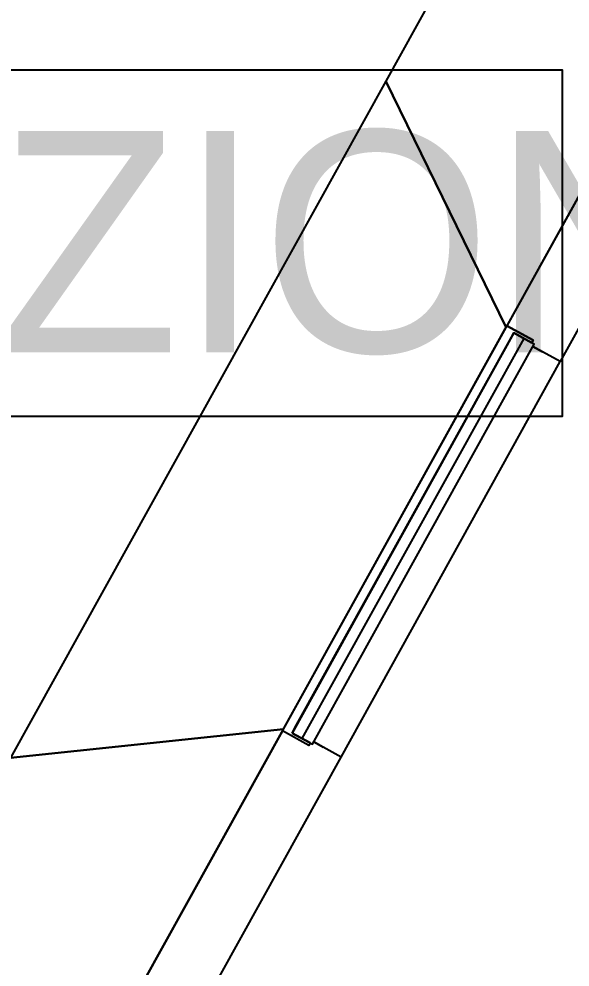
# Model space of a CAD drawing. Header units: metres. Extents: x 2.5 to 42.6, y 0.9 to 31.9.
# Drawn here: x 25.815 to 26.611, y 22.154 to 23.524 of the extents above; entities that cross this region are included whole.
import ezdxf

# ---------------------------------------------------------------- set-up
doc = ezdxf.new("R2010")
doc.units = ezdxf.units.M
for name, color, linetype in [('ARREDI', 9, 'Continuous'), ('PARETI_STRUTTURE', 7, 'Continuous'), ('WAYFINDING_RIQUADRI', 7, 'Continuous'), ('WAYFINDING_TESTI', 7, 'Continuous')]:
    doc.layers.add(name, color=color, linetype=linetype)

msp = doc.modelspace()

# ---------------------------------------------------------------- linework, layer by layer
at = {"layer": 'ARREDI'}
for points in [[(26.5186, 23.0779), (26.9146, 23.7925), (26.6305, 23.9499), (26.3447, 23.4343)], [(26.5186, 23.0779), (26.3447, 23.4343), (25.8026, 22.4562), (26.1969, 22.4976)], [(26.2095, 22.4918), (26.2388, 22.4756), (26.5594, 23.0541), (26.5301, 23.0703)], [(26.1969, 22.4976), (25.8026, 22.4562), (25.5392, 21.981), (25.8233, 21.8235)]]:
    msp.add_lwpolyline(points, close=True, dxfattribs=at)
msp.add_lwpolyline([(26.2241, 22.4837), (26.5448, 23.0622)], dxfattribs=at)
at = {"layer": 'PARETI_STRUTTURE'}
for points in [[(27.0547, 23.8544), (27.0404, 23.8285), (26.5971, 23.0287), (26.5713, 23.043), (26.5575, 23.0507)], [(26.929, 23.8183), (26.52, 23.0805), (26.5579, 23.0595), (26.556, 23.056)], [(26.2353, 22.4775), (26.2334, 22.474), (26.1955, 22.495), (26.52, 23.0805)], [(26.556, 23.056), (26.5579, 23.0595), (26.52, 23.0805)], [(26.216, 22.5035), (26.5237, 23.0586), (26.5301, 23.0703), (26.556, 23.056)], [(26.5575, 23.0507), (26.5713, 23.043)], [(26.2803, 22.4571), (26.5971, 23.0287), (26.5713, 23.043)], [(26.2095, 22.4918), (26.216, 22.5035)], [(26.1955, 22.495), (25.8233, 21.8235)], [(26.2334, 22.474), (26.1955, 22.495)], [(26.2353, 22.4775), (26.2095, 22.4918)], [(25.8479, 21.7379), (25.8737, 21.7235), (26.2803, 22.4571), (26.2544, 22.4714)], [(26.2803, 22.4571), (26.2544, 22.4714)]]:
    msp.add_lwpolyline(points, dxfattribs=at)
msp.add_lwpolyline([(26.2407, 22.479), (26.2544, 22.4714)], close=True, dxfattribs=at)
at = {"layer": 'WAYFINDING_RIQUADRI'}
msp.add_lwpolyline([(23.4, 22.95), (26.6, 22.95), (26.6, 23.45), (23.4, 23.45)], close=True, dxfattribs=at)

# ---------------------------------------------------------------- texts
at = {"layer": 'WAYFINDING_TESTI', "insert": (25, 23.2), "char_height": 0.32, "attachment_point": 5}
msp.add_mtext('LAB. AUTOMAZIONE', dxfattribs=at)

doc.saveas('drawing.dxf')
